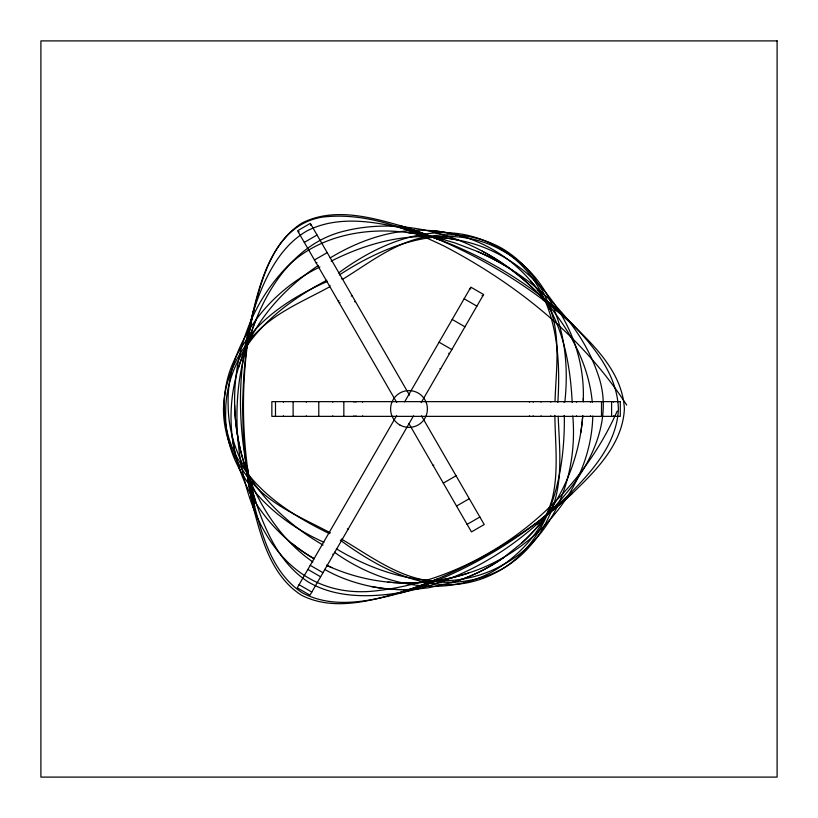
<?xml version="1.0" encoding="UTF-8"?>
<svg xmlns="http://www.w3.org/2000/svg" width="818" height="818" viewBox="0 0 818 818"><rect width="100%" height="100%" fill="white"/><g stroke="black" fill="none" stroke-linecap="round" stroke-linejoin="round"><path stroke-width="1.23" d="M592.794 416.117C590.985 488.274 535.708 551.608 468.346 573.06A197.332 197.087 81.1 0 1 422.834 582.344A194.152 193.917 -88.3 0 1 387.947 582.089C368.652 580.115 349.664 575.31 331.842 567.641A174.786 174.571 -61.4 0 1 326.546 565.228A174.786 174.571 -53.7 0 0 331.842 567.631M251.985 484.604A213.478 213.222 -17.8 0 1 234.664 405.104C233.478 358.161 248.774 310.329 279.838 274.736C310.646 237.169 362.435 226.218 408.703 232.741A241.218 240.942 -73.1 0 1 443.847 239.613L455.176 243.018L477.191 251.392A255.584 255.277 -61.5 0 1 508.397 267.639C548.868 292.588 583.326 329.991 598.398 375.666C613.357 418.755 591.751 463.694 563.858 496.168A274.592 274.275 55.2 0 1 537.14 524.041M555.013 401.566C555.862 374.286 559.788 346.556 553.52 319.613C546.332 290.472 528.05 263.733 502.007 248.386C475.657 233.58 443.346 231.228 414.532 239.623C388.08 247.711 366.035 264.971 342.752 279.224M564.328 415.892C565.095 475.401 550.238 547.825 490.739 575.146C437.671 599.972 383.09 571.557 340.268 540.146M564.839 401.914C571.148 345.257 557.314 280.257 503.08 251.065C449.031 219.858 387.159 243.825 339.368 274.95M626.7 405.074C582.079 336.28 516.209 283.774 444.102 246.044C406.444 228.017 364.767 211.995 322.292 217.118C278.069 224.255 262.2 273.079 253.335 310.912A398.386 397.855 -20.8 0 0 246.443 349.061C241.463 389.45 241.514 430.493 246.699 470.851A396.331 395.82 19.2 0 0 253.754 508.98C261.924 540.759 272.251 576.639 301.576 595.279C332.65 611.015 368.846 601.496 400.431 592.344A413.857 413.274 37.2 0 0 436.965 579.083C474.491 563.173 510.115 542.671 542.712 518.213A408.703 408.151 81.1 0 0 572.508 493.213C596.199 470.432 622.61 443.847 624.39 409.041C622.682 374.255 596.394 347.589 572.733 324.797A403.949 403.407 -80.6 0 0 543.009 299.777C510.422 275.308 474.798 254.858 437.282 238.979A411.566 411.004 -39.1 0 0 400.748 225.788C369.163 216.719 332.987 207.312 301.944 223.069C272.691 241.637 262.21 277.353 254.081 309.061A383.345 382.855 -18.1 0 0 247.087 347.088C242.046 387.415 242.302 428.407 247.588 468.694A400.196 399.665 18.7 0 0 254.705 506.649C262.854 538.397 273.355 573.919 302.343 592.835C332.619 609.032 368.601 601.486 400.074 593.162A353.264 352.824 46.1 0 0 436.331 580.77C473.724 565.361 508.888 544.563 540.678 519.583A377.016 376.546 74.7 0 0 569.338 494.266C592.304 471.117 616.567 443.847 618.408 409.624C617.723 375.738 594.88 347.732 572.6 324.327A318.13 317.742 -69.2 0 0 544.573 298.928C513.08 273.969 477.548 254.153 440.002 239.878A345.666 345.247 -51 0 0 403.99 228.651C372.497 221.095 337.159 215.523 307.047 230.87C282.005 245.328 267.772 272.189 257.874 298.376C238.406 351.638 236.3 410.176 246.484 465.636A310.298 309.94 2.3 0 0 255.686 501.598C265.748 532.089 280.257 563.858 308.161 581.895C332.629 596.424 362.343 597.437 389.9 594.144C445.534 587.027 497.456 560.054 538.725 522.59M580.688 432.967A203.304 203.048 1.4 0 0 582.753 415.667A203.304 203.048 5.2 0 1 580.698 432.967C576.291 459.604 566.537 485.371 551.7 507.947A187.649 187.424 44.3 0 1 521.659 543.111L503.581 557.61A177.404 177.189 70 0 1 451.648 582.651L429.041 587.682L417.517 589.042A167.516 167.312 -82.7 0 1 371.198 586.475C354.961 583.111 339.051 577.651 324.634 569.379M592.283 402.262C588.479 360.82 566.25 323.1 538.05 293.365A227.762 227.496 -49 0 0 482.252 251.136C440.708 228.805 390.963 219.551 344.756 231.003C301.085 241.126 271.709 279.817 256.075 319.634A255.553 255.257 10.2 0 0 244.868 353.918C218.989 446.965 254.51 608.183 379.941 590.351C482.702 577.263 575.535 505.585 617.191 411.076M318.458 265.39C291.412 283.417 267.609 307.016 251.954 335.687A175.226 175.011 25.7 0 0 238.539 367.486C231.76 389.562 229.418 412.988 232.128 435.943A164.786 164.582 -15.4 0 0 239.807 469.634C249.725 498.765 268.396 524.604 292.374 543.817A174.786 174.571 -61.4 0 0 314.255 558.776A174.786 174.571 -53.7 0 1 292.374 543.817M396.597 415.749L297.241 587.845L309.991 595.207L413.55 415.841M404.624 401.853L470.851 287.159L483.602 294.521L421.209 402.579M338.693 272.915C384.593 238.846 446.045 215.829 499.389 248.232C554.072 279.961 561.598 345.268 557.835 402.374M330.155 257.946C360.206 239.674 395.329 227.823 430.841 230.604A149.275 149.091 -77.7 0 1 464.532 237.067C490.135 245.093 513.152 260.584 530.637 280.891A157.802 157.598 -30.5 0 1 550.033 309.102C565.402 337.722 570.545 370.452 572.211 402.528M326.842 280.288C276.136 306.75 225.758 349.613 225.666 411.761C223.733 473.06 271.678 518.97 323.918 542.273M298.365 232.107L299.081 231.698M310.411 225.154L311.116 224.745M304.306 242.384L317.057 235.022M314.46 259.981L327.22 252.619M316.239 263.048L316.944 262.639M329.368 285.799L330.083 285.39M341.413 278.846L342.118 278.437M338.274 301.228L338.989 300.82M339.276 302.967L339.991 302.558M351.321 296.014L352.037 295.605M354.664 301.811L355.38 301.402M433.141 465.534L433.847 465.115M443.295 483.131L456.055 475.769M456.536 506.056L469.287 498.694M467.109 524.379L479.859 517.017M329.705 286.791C305.768 299.94 279.848 310.513 259.643 329.409C237.997 350.196 223.866 379.337 223.467 409.562C223.672 439.787 237.568 469.041 259.122 489.921C279.572 509.195 305.983 519.778 330.4 532.896M319.91 266.954C267.496 292.333 225.962 345.278 228.161 405.442C228.672 466.393 272.711 516.005 323.049 545.044M327.108 281.556C274.388 304.368 223.273 344.112 224.244 407.19C224.582 471.066 277.67 508.54 329.47 533.633M331.178 261.106C360.094 246.627 391.863 236.535 424.45 236.576A167.67 167.465 -82.7 0 1 458.653 240.206C531.731 253.815 585.402 324.828 583.316 398.346A203.304 203.048 1.4 0 1 583.326 401.802A203.304 203.048 5.2 0 0 583.316 398.346M336.321 548.796C385.575 578.459 449.767 595.075 502.804 564.86C555.995 536.618 577.815 473.285 572.784 415.953M470.074 288.498L470.779 288.918M482.109 295.451L482.824 295.86M464.133 298.774L476.884 306.136M452.201 319.449L464.951 326.811M439.072 342.2L451.822 349.562M448.745 353.233L449.46 353.652M439.931 368.499L440.646 368.908M347.343 528.878L348.049 529.287M332.742 554.164L333.458 554.573M310.237 565.34L322.987 572.702M307.875 569.43L320.625 576.792M299.061 584.696L311.811 592.058M341.382 539.042C365.349 553.029 388.121 570.044 415.115 577.856C444.072 585.841 476.291 583.326 502.753 568.663C528.909 553.51 547.692 527.201 555.545 498.203C562.416 471.383 559.246 443.54 558.173 416.26M334.378 552.232C380.943 585.576 446.291 600.616 497.569 568.602C522.937 552.559 544.103 527.835 552.293 498.653C558.837 471.332 555.146 443.131 554.87 415.401M312.905 561.976C285.462 542.988 265.277 514.941 251.995 484.604A213.478 213.222 -4.4 0 1 234.643 405.104M409.491 395.125L310.339 223.396L297.588 230.758L396.74 402.487M421.454 415.841L484.215 524.543L471.465 531.904L408.857 423.479M613.602 401.638L613.602 402.159M613.602 415.841L613.602 416.362M611.598 401.638L611.598 416.362M601.506 401.638L601.506 416.362M590.443 401.638L590.443 402.159M590.443 415.841L590.443 416.362M576.445 401.638L576.445 402.159M576.445 415.841L576.445 416.362M563.97 401.638L563.97 402.159M563.97 415.841L563.97 416.362M550.79 401.638L550.79 402.159M550.79 415.841L550.79 416.362M541.087 401.638L541.087 402.159M541.087 415.841L541.087 416.362M533.162 401.638L533.162 402.159M533.162 415.841L533.162 416.362M529.522 401.638L529.522 402.159M529.522 415.841L529.522 416.362M362.619 401.638L362.619 402.159M362.619 415.841L362.619 416.362M355.932 401.638L355.932 402.159M355.932 415.841L355.932 416.362M353.928 401.638L353.928 402.159M353.928 415.841L353.928 416.362M343.836 401.638L343.836 416.362M332.773 401.638L332.773 402.159M332.773 415.841L332.773 416.362M318.775 401.638L318.775 416.362M306.3 401.638L306.3 402.159M306.3 415.841L306.3 416.362M293.12 401.638L293.12 416.362M283.417 401.638L283.417 402.159M283.417 415.841L283.417 416.362M275.492 401.638L275.492 416.362M246.453 349.061A398.386 397.834 -22.5 0 1 253.345 310.912M542.999 299.787A403.949 403.397 -82.2 0 1 572.733 324.807M247.097 347.098A383.345 382.844 -19.5 0 1 254.091 309.071M436.321 580.76A353.264 352.824 44.9 0 1 400.074 593.162M408.703 232.741A241.218 240.942 -71.6 0 1 443.847 239.613M239.807 469.634A164.786 164.582 -11 0 1 232.118 435.943M244.868 353.928A255.553 255.257 9.1 0 1 256.075 319.634M482.252 251.126A227.762 227.496 -58.4 0 1 538.05 293.365M468.346 573.07A197.332 197.087 74.5 0 1 422.834 582.334A194.152 193.917 87.7 0 1 387.947 582.089M238.539 367.486A175.226 175.011 21.5 0 1 251.954 335.687M430.841 230.604A149.275 149.091 -82.9 0 1 464.532 237.077M530.637 280.891A157.802 157.598 -35.6 0 1 550.033 309.102M424.45 236.576A167.67 167.465 -87.4 0 1 458.653 240.206M551.7 507.947A187.649 187.424 36.9 0 1 521.649 543.101M503.591 557.61A177.404 177.189 58.3 0 1 451.648 582.641M417.517 589.052A167.516 167.312 88.6 0 1 371.198 586.475M477.191 251.382A255.584 255.277 -63.4 0 1 508.387 267.639M255.686 501.598A310.298 309.93 2.7 0 1 246.484 465.636M403.98 228.662A345.666 345.237 -50 0 1 440.002 239.878M544.573 298.928A318.13 317.752 -68.5 0 1 572.6 324.327M569.328 494.256A377.016 376.525 76 0 1 540.667 519.573M254.725 506.639A400.196 399.654 20.3 0 1 247.598 468.683M400.738 225.809A411.566 410.984 -37.5 0 1 437.272 238.989M572.498 493.203A408.703 408.141 82.7 0 1 542.712 518.203M436.976 579.103A413.857 413.294 38.8 0 1 400.431 592.355M253.774 508.98A396.331 395.8 20.7 0 1 246.699 470.851M777.1 40.9L40.9 40.9L40.9 777.1L777.1 777.1L777.1 40.9M620.289 401.638L271.852 401.638L271.852 416.362L620.289 416.362L620.289 401.638M399.798 424.941A18.405 18.405 0 0 0 427.405 409A18.405 18.405 0 0 0 399.798 393.059A18.405 18.405 0 0 0 399.798 424.941"/></g></svg>
